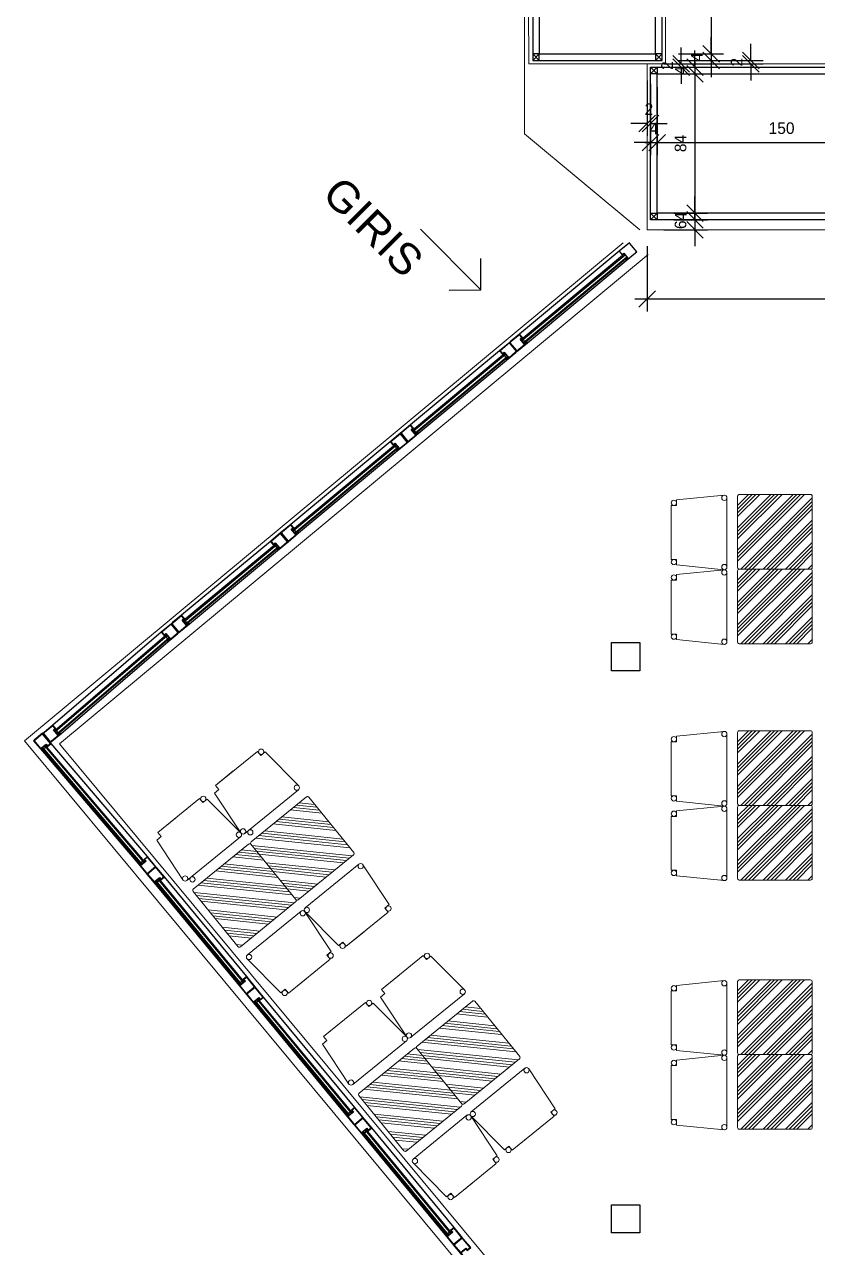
# Model space of a CAD drawing. Header units: centimetres. Extents: x 131563 to 145359, y 24878 to 28066.
# Drawn here: x 132502 to 132981, y 25986 to 26724 of the extents above; entities that cross this region are included whole.
import ezdxf

# ---------------------------------------------------------------- set-up
doc = ezdxf.new("R2010")
doc.units = ezdxf.units.CM
doc.header["$LTSCALE"] = 10
doc.header["$MEASUREMENT"] = 0
doc.header["$PDMODE"] = 3
doc.header["$PDSIZE"] = 20
for name, color, linetype in [('141125_RT1$0$xref_4_vitrin_kaplama$0$2DCAM', 4, 'Continuous'), ('141125_RT1$0$xref_4_vitrin_kaplama$0$2DKONST2', 253, 'Continuous'), ('Kıtc-002 Çizgi', 7, 'Continuous'), ('Kıtc-040 Detay', 7, 'Continuous'), ('LP-DIMENSION_INT_100', 51, 'Continuous'), ('SD-YAZI', 233, 'Continuous')]:
    doc.layers.add(name, color=color, linetype=linetype)
for name, color, linetype, lineweight in [('ARK_AHŞAP', 45, 'Continuous', 15), ('ARK_METAL', 252, 'Continuous', 15), ('tefriş', 45, 'Continuous', 18)]:
    doc.layers.add(name, color=color, linetype=linetype, lineweight=lineweight)
doc.styles.get("Standard").update_dxf_attribs({"font": 'arial.ttf'})
doc.styles.add('TAKSİM', font='GOTHIC.TTF', dxfattribs={"height": 7})
doc.dimstyles.new('AR_DIM_100', dxfattribs={"dimtxt": 7, "dimasz": 10, "dimexe": 7.5, "dimexo": 10, "dimgap": 5, "dimtad": 1, "dimtoh": 1, "dimdec": 0, "dimrnd": 0.5, "dimzin": 12, "dimdsep": 46, "dimtxsty": 'TAKSİM', "dimblk": 'OBLIQUE', "dimcen": 0.09, "dimdle": 7.5, "dimclrd": 256, "dimclre": 256, "dimclrt": 7, "dimadec": 0, "dimazin": 0, "dimtfac": 1, "dimtdec": 0, "dimtix": 1, "dimtofl": 0, "dimtmove": 0, "dimatfit": 3, "dimldrblk": 'DOT', "dimfxl": 100, "dimfxlon": 1, "dimtolj": 1, "dimtzin": 0, "dimlwd": -1, "dimlwe": -1, "dimarcsym": 0})

# ---------------------------------------------------------------- blocks, each defined once
blk = doc.blocks.new('A$C14D17327')
at = {"layer": 'Kıtc-002 Çizgi', "color": 1, "elevation": 0}
blk.add_lwpolyline([(0, 4), (4, 4), (4, 0), (0, 0)], close=True, dxfattribs=at)
for points in [[(0, 4), (4, 0)], [(0, 0), (4, 4)]]:
    blk.add_lwpolyline(points, dxfattribs=at)
blk = doc.blocks.new('_Oblique')
at = {"color": 0, "linetype": 'ByBlock', "lineweight": -2}
blk.add_line((-0.5, -0.5), (0.5, 0.5), dxfattribs=at)
blk = doc.blocks.new('*D46')
at = {"transparency": 16777216}
for p, q in [((132878.11, 26690.15), (132878.11, 26656.74)), ((132880.11, 26688.15), (132880.11, 26656.74)), ((132878.11, 26664.24), (132868.11, 26664.24)), ((132880.11, 26664.24), (132890.11, 26664.24))]:
    blk.add_line(p, q, dxfattribs=at)
at = {"layer": 'Defpoints', "color": 0, "transparency": 16777216}
for p in [(132878.11, 26700.15), (132880.11, 26698.15), (132880.11, 26664.24)]:
    blk.add_point(p, dxfattribs=at)
at = {"transparency": 16777216, "xscale": 10, "yscale": 10, "zscale": 10}
blk.add_blockref('_Oblique', (132878.11, 26664.24), dxfattribs=at)
at = {"transparency": 16777216, "xscale": 10, "yscale": 10, "zscale": 10, "rotation": 180}
blk.add_blockref('_Oblique', (132880.11, 26664.24), dxfattribs=at)
at = {"color": 7, "transparency": 16777216, "insert": (132879.11, 26672.83), "char_height": 7, "attachment_point": 5, "style": 'TAKSİM'}
blk.add_mtext('\\A1;2', dxfattribs=at)
blk = doc.blocks.new('_Dot')
at = {"color": 0, "linetype": 'ByBlock', "lineweight": -2}
blk.add_line((-0.5, 0), (-1, 0), dxfattribs=at)
at = {"color": 0, "linetype": 'ByBlock', "const_width": 0.5}
blk.add_lwpolyline([(-0.25, 0, 1), (0.25, 0, 1)], format="xyb", close=True, dxfattribs=at)
blk = doc.blocks.new('*D47')
at = {"transparency": 16777216}
for p, q in [((132880.11, 26688.15), (132880.11, 26645.18)), ((132884.11, 26686.15), (132884.11, 26645.18)), ((132880.11, 26652.68), (132870.11, 26652.68)), ((132884.11, 26652.68), (132894.11, 26652.68))]:
    blk.add_line(p, q, dxfattribs=at)
at = {"layer": 'Defpoints', "color": 0, "transparency": 16777216}
for p in [(132880.11, 26698.15), (132884.11, 26696.15), (132884.11, 26652.68)]:
    blk.add_point(p, dxfattribs=at)
at = {"transparency": 16777216, "xscale": 10, "yscale": 10, "zscale": 10}
blk.add_blockref('_Oblique', (132880.11, 26652.68), dxfattribs=at)
at = {"transparency": 16777216, "xscale": 10, "yscale": 10, "zscale": 10, "rotation": 180}
blk.add_blockref('_Oblique', (132884.11, 26652.68), dxfattribs=at)
at = {"color": 7, "transparency": 16777216, "insert": (132882.11, 26661.27), "char_height": 7, "attachment_point": 5, "style": 'TAKSİM'}
blk.add_mtext('\\A1;4', dxfattribs=at)
blk = doc.blocks.new('*D48')
at = {"transparency": 16777216}
for p, q in [((133034.11, 26688.15), (133034.11, 26645.18)), ((132884.11, 26686.15), (132884.11, 26645.18)), ((132876.61, 26652.68), (133041.61, 26652.68))]:
    blk.add_line(p, q, dxfattribs=at)
at = {"layer": 'Defpoints', "color": 0, "transparency": 16777216}
for p in [(132884.11, 26696.15), (133034.11, 26698.15), (133034.11, 26652.68)]:
    blk.add_point(p, dxfattribs=at)
at = {"transparency": 16777216, "xscale": 10, "yscale": 10, "zscale": 10, "rotation": 180}
blk.add_blockref('_Oblique', (132884.11, 26652.68), dxfattribs=at)
at = {"transparency": 16777216, "xscale": 10, "yscale": 10, "zscale": 10}
blk.add_blockref('_Oblique', (133034.11, 26652.68), dxfattribs=at)
at = {"color": 7, "transparency": 16777216, "insert": (132959.11, 26661.36), "char_height": 7, "attachment_point": 5, "style": 'TAKSİM'}
blk.add_mtext('\\A1;150', dxfattribs=at)
blk = doc.blocks.new('*D57')
at = {"transparency": 16777216}
for p, q in [((132898.62, 26700.15), (132898.62, 26710.15)), ((132888.11, 26700.15), (132906.12, 26700.15)), ((132890.11, 26698.15), (132906.12, 26698.15)), ((132898.62, 26698.15), (132898.62, 26688.15))]:
    blk.add_line(p, q, dxfattribs=at)
at = {"layer": 'Defpoints', "color": 0, "transparency": 16777216}
for p in [(132878.11, 26700.15), (132880.11, 26698.15), (132898.62, 26698.15)]:
    blk.add_point(p, dxfattribs=at)
at = {"transparency": 16777216, "xscale": 10, "yscale": 10, "zscale": 10}
for p, rotation in [((132898.62, 26700.15), 270), ((132898.62, 26698.15), 90)]:
    blk.add_blockref('_Oblique', p, dxfattribs=dict(at, rotation=rotation))
at = {"color": 7, "transparency": 16777216, "insert": (132890.03, 26699.15), "char_height": 7, "attachment_point": 5, "rotation": 90, "style": 'TAKSİM'}
blk.add_mtext('\\A1;2', dxfattribs=at)
blk = doc.blocks.new('*D58')
at = {"transparency": 16777216}
for p, q in [((132906.87, 26698.15), (132906.87, 26708.15)), ((132890.11, 26698.15), (132914.37, 26698.15)), ((132894.11, 26694.15), (132914.37, 26694.15)), ((132906.87, 26694.15), (132906.87, 26684.15))]:
    blk.add_line(p, q, dxfattribs=at)
at = {"layer": 'Defpoints', "color": 0, "transparency": 16777216}
for p in [(132880.11, 26698.15), (132884.11, 26694.15), (132906.87, 26694.15)]:
    blk.add_point(p, dxfattribs=at)
at = {"transparency": 16777216, "xscale": 10, "yscale": 10, "zscale": 10}
for p, rotation in [((132906.87, 26698.15), 270), ((132906.87, 26694.15), 90)]:
    blk.add_blockref('_Oblique', p, dxfattribs=dict(at, rotation=rotation))
at = {"color": 7, "transparency": 16777216, "insert": (132898.28, 26696.15), "char_height": 7, "attachment_point": 5, "rotation": 90, "style": 'TAKSİM'}
blk.add_mtext('\\A1;4', dxfattribs=at)
blk = doc.blocks.new('*D59')
at = {"transparency": 16777216}
for p, q in [((132906.87, 26701.65), (132906.87, 26602.65)), ((132894.11, 26694.15), (132914.37, 26694.15)), ((132894.11, 26610.15), (132914.37, 26610.15))]:
    blk.add_line(p, q, dxfattribs=at)
at = {"layer": 'Defpoints', "color": 0, "transparency": 16777216}
for p in [(132884.11, 26694.15), (132884.11, 26610.15), (132906.87, 26610.15)]:
    blk.add_point(p, dxfattribs=at)
at = {"transparency": 16777216, "xscale": 10, "yscale": 10, "zscale": 10}
for p, rotation in [((132906.87, 26694.15), 90), ((132906.87, 26610.15), 270)]:
    blk.add_blockref('_Oblique', p, dxfattribs=dict(at, rotation=rotation))
at = {"color": 7, "transparency": 16777216, "insert": (132898.19, 26652.15), "char_height": 7, "attachment_point": 5, "rotation": 90, "style": 'TAKSİM'}
blk.add_mtext('\\A1;84', dxfattribs=at)
blk = doc.blocks.new('*D60')
at = {"transparency": 16777216}
for p, q in [((132906.87, 26610.15), (132906.87, 26620.15)), ((132894.11, 26610.15), (132914.37, 26610.15)), ((132894.11, 26606.15), (132914.37, 26606.15)), ((132906.87, 26606.15), (132906.87, 26596.15))]:
    blk.add_line(p, q, dxfattribs=at)
at = {"layer": 'Defpoints', "color": 0, "transparency": 16777216}
for p in [(132884.11, 26610.15), (132884.11, 26606.15), (132906.87, 26606.15)]:
    blk.add_point(p, dxfattribs=at)
at = {"transparency": 16777216, "xscale": 10, "yscale": 10, "zscale": 10}
for p, rotation in [((132906.87, 26610.15), 270), ((132906.87, 26606.15), 90)]:
    blk.add_blockref('_Oblique', p, dxfattribs=dict(at, rotation=rotation))
at = {"color": 7, "transparency": 16777216, "insert": (132898.28, 26608.15), "char_height": 7, "attachment_point": 5, "rotation": 90, "style": 'TAKSİM'}
blk.add_mtext('\\A1;4', dxfattribs=at)
blk = doc.blocks.new('*D61')
at = {"transparency": 16777216}
for p, q in [((132906.87, 26606.15), (132906.87, 26616.15)), ((132888.11, 26600.15), (132914.37, 26600.15)), ((132894.11, 26606.15), (132914.37, 26606.15)), ((132906.87, 26600.15), (132906.87, 26590.15))]:
    blk.add_line(p, q, dxfattribs=at)
at = {"layer": 'Defpoints', "color": 0, "transparency": 16777216}
for p in [(132878.11, 26600.15), (132884.11, 26606.15), (132906.87, 26600.15)]:
    blk.add_point(p, dxfattribs=at)
at = {"transparency": 16777216, "xscale": 10, "yscale": 10, "zscale": 10}
for p, rotation in [((132906.87, 26606.15), 270), ((132906.87, 26600.15), 90)]:
    blk.add_blockref('_Oblique', p, dxfattribs=dict(at, rotation=rotation))
at = {"color": 7, "transparency": 16777216, "insert": (132898.19, 26603.15), "char_height": 7, "attachment_point": 5, "rotation": 90, "style": 'TAKSİM'}
blk.add_mtext('\\A1;6', dxfattribs=at)
blk = doc.blocks.new('*D114')
at = {"transparency": 16777216}
for p, q in [((132878.11, 26590.15), (132878.11, 26550.86)), ((133438.11, 26590.15), (133438.11, 26550.86)), ((133445.61, 26558.36), (132870.61, 26558.36))]:
    blk.add_line(p, q, dxfattribs=at)
at = {"layer": 'Defpoints', "color": 0, "transparency": 16777216}
for p in [(132878.11, 26600.15), (133438.11, 26600.15), (132878.11, 26558.36)]:
    blk.add_point(p, dxfattribs=at)
at = {"transparency": 16777216, "xscale": 10, "yscale": 10, "zscale": 10, "rotation": 180}
blk.add_blockref('_Oblique', (132878.11, 26558.36), dxfattribs=at)
at = {"transparency": 16777216, "xscale": 10, "yscale": 10, "zscale": 10}
blk.add_blockref('_Oblique', (133438.11, 26558.36), dxfattribs=at)
at = {"color": 7, "transparency": 16777216, "insert": (133158.11, 26567.04), "char_height": 7, "attachment_point": 5, "style": 'TAKSİM'}
blk.add_mtext('\\A1;560', dxfattribs=at)
blk = doc.blocks.new('*D166')
at = {"transparency": 16777216}
for p, q in [((132916.61, 26873.59), (132916.61, 26698.73)), ((132897.03, 26866.09), (132924.11, 26866.09)), ((132897.03, 26706.23), (132924.11, 26706.23))]:
    blk.add_line(p, q, dxfattribs=at)
at = {"layer": 'Defpoints', "color": 0, "transparency": 16777216}
for p in [(132887.03, 26866.09), (132887.03, 26706.23), (132916.61, 26706.23)]:
    blk.add_point(p, dxfattribs=at)
at = {"transparency": 16777216, "xscale": 10, "yscale": 10, "zscale": 10}
for p, rotation in [((132916.61, 26866.09), 90), ((132916.61, 26706.23), 270)]:
    blk.add_blockref('_Oblique', p, dxfattribs=dict(at, rotation=rotation))
at = {"color": 7, "transparency": 16777216, "insert": (132907.94, 26786.16), "char_height": 7, "attachment_point": 5, "rotation": 90, "style": 'TAKSİM'}
blk.add_mtext('\\A1;160', dxfattribs=at)
blk = doc.blocks.new('*D167')
at = {"transparency": 16777216}
for p, q in [((132916.61, 26706.23), (132916.61, 26716.23)), ((132897.03, 26706.23), (132924.11, 26706.23)), ((132897.03, 26702.23), (132924.11, 26702.23)), ((132916.61, 26702.23), (132916.61, 26692.23))]:
    blk.add_line(p, q, dxfattribs=at)
at = {"layer": 'Defpoints', "color": 0, "transparency": 16777216}
for p in [(132887.03, 26706.23), (132887.03, 26702.23), (132916.61, 26702.23)]:
    blk.add_point(p, dxfattribs=at)
at = {"transparency": 16777216, "xscale": 10, "yscale": 10, "zscale": 10}
for p, rotation in [((132916.61, 26706.23), 270), ((132916.61, 26702.23), 90)]:
    blk.add_blockref('_Oblique', p, dxfattribs=dict(at, rotation=rotation))
at = {"color": 7, "transparency": 16777216, "insert": (132908.03, 26704.23), "char_height": 7, "attachment_point": 5, "rotation": 90, "style": 'TAKSİM'}
blk.add_mtext('\\A1;4', dxfattribs=at)
blk = doc.blocks.new('*D168')
at = {"transparency": 16777216}
for p, q in [((132940.6, 26702.23), (132940.6, 26712.23)), ((132897.03, 26702.23), (132948.1, 26702.23)), ((132899.03, 26700.15), (132948.1, 26700.15)), ((132940.6, 26700.15), (132940.6, 26690.15))]:
    blk.add_line(p, q, dxfattribs=at)
at = {"layer": 'Defpoints', "color": 0, "transparency": 16777216}
for p in [(132887.03, 26702.23), (132889.03, 26700.15), (132940.6, 26700.15)]:
    blk.add_point(p, dxfattribs=at)
at = {"transparency": 16777216, "xscale": 10, "yscale": 10, "zscale": 10}
for p, rotation in [((132940.6, 26702.23), 270), ((132940.6, 26700.15), 90)]:
    blk.add_blockref('_Oblique', p, dxfattribs=dict(at, rotation=rotation))
at = {"color": 7, "transparency": 16777216, "insert": (132932.02, 26701.19), "char_height": 7, "attachment_point": 5, "rotation": 90, "style": 'TAKSİM'}
blk.add_mtext('\\A1;2', dxfattribs=at)

msp = doc.modelspace()

# ---------------------------------------------------------------- hatches: boundary and pattern name
at = {"layer": 'ARK_METAL'}
h = msp.add_hatch(dxfattribs=at)
h.set_pattern_fill('ANSI34', color=256, scale=0.5, angle=540)
h.set_pattern_definition([(225, (350890.789, -6015.64), (6.7351921, -6.7351921), []), (225, (350888.544, -6015.64), (6.7351921, -6.7351921), []), (225, (350886.299, -6015.64), (6.7351921, -6.7351921), []), (225, (350884.054, -6015.64), (6.7351921, -6.7351921), [])])
h.paths.add_polyline_path([(132933.6, 26440.45, 0.414214), (132932.6, 26439.45), (132932.6, 26396.45, 0.414214), (132933.6, 26395.45), (132976.6, 26395.45, 0.414214), (132977.6, 26396.45), (132977.6, 26439.45, 0.414214), (132976.6, 26440.45)])
h = msp.add_hatch(dxfattribs=at)
h.set_pattern_fill('ANSI34', color=256, scale=0.5, angle=540)
h.set_pattern_definition([(225, (350890.789, -6060.64), (6.7351921, -6.7351921), []), (225, (350888.544, -6060.64), (6.7351921, -6.7351921), []), (225, (350886.299, -6060.64), (6.7351921, -6.7351921), []), (225, (350884.054, -6060.64), (6.7351921, -6.7351921), [])])
h.paths.add_polyline_path([(132933.6, 26395.45, 0.414214), (132932.6, 26394.45), (132932.6, 26351.45, 0.414214), (132933.6, 26350.45), (132976.6, 26350.45, 0.414214), (132977.6, 26351.45), (132977.6, 26394.45, 0.414214), (132976.6, 26395.45)])
h = msp.add_hatch(dxfattribs=at)
h.set_pattern_fill('ANSI34', color=256, scale=0.5, angle=540)
h.set_pattern_definition([(225, (350890.789, -6158.147), (6.7351921, -6.7351921), []), (225, (350888.544, -6158.147), (6.7351921, -6.7351921), []), (225, (350886.299, -6158.147), (6.7351921, -6.7351921), []), (225, (350884.054, -6158.147), (6.7351921, -6.7351921), [])])
h.paths.add_polyline_path([(132933.6, 26297.95, 0.414214), (132932.6, 26296.95), (132932.6, 26253.95, 0.414214), (132933.6, 26252.95), (132976.6, 26252.95, 0.414214), (132977.6, 26253.95), (132977.6, 26296.95, 0.414214), (132976.6, 26297.95)])
h = msp.add_hatch(dxfattribs=at)
h.set_pattern_fill('ANSI34', color=256, scale=0.5, angle=489.11044)
h.set_pattern_definition([(174.1104364, (244981.365, -163335.809), (-0.9773731, -9.4747225), []), (174.1104364, (244979.949, -163334.067), (-0.9773731, -9.4747225), []), (174.1104364, (244978.5325, -163332.325), (-0.9773731, -9.4747225), []), (174.1104364, (244977.116, -163330.583), (-0.9773731, -9.4747225), [])])
h.paths.add_polyline_path([(132673.94, 26257.9, 0.414214), (132672.53, 26258.05), (132639.17, 26230.92, 0.414214), (132639.02, 26229.52), (132666.15, 26196.15, 0.414214), (132667.55, 26196.01), (132700.92, 26223.13, 0.414214), (132701.07, 26224.54)])
h = msp.add_hatch(dxfattribs=at)
h.set_pattern_fill('ANSI34', color=256, scale=0.5, angle=540)
h.set_pattern_definition([(225, (350890.789, -6203.147), (6.7351921, -6.7351921), []), (225, (350888.544, -6203.147), (6.7351921, -6.7351921), []), (225, (350886.299, -6203.147), (6.7351921, -6.7351921), []), (225, (350884.054, -6203.147), (6.7351921, -6.7351921), [])])
h.paths.add_polyline_path([(132933.6, 26252.95, 0.414214), (132932.6, 26251.95), (132932.6, 26208.95, 0.414214), (132933.6, 26207.95), (132976.6, 26207.95, 0.414214), (132977.6, 26208.95), (132977.6, 26251.95, 0.414214), (132976.6, 26252.95)])
h = msp.add_hatch(dxfattribs=at)
h.set_pattern_fill('ANSI34', color=256, scale=0.5, angle=489.11044)
h.set_pattern_definition([(174.1104364, (244946.448, -163364.196), (-0.9773731, -9.4747225), []), (174.1104364, (244945.032, -163362.454), (-0.9773731, -9.4747225), []), (174.1104364, (244943.616, -163360.712), (-0.9773731, -9.4747225), []), (174.1104364, (244942.199, -163358.97), (-0.9773731, -9.4747225), [])])
h.paths.add_polyline_path([(132639.02, 26229.52, 0.414214), (132637.62, 26229.66), (132604.25, 26202.54, 0.414214), (132604.11, 26201.13), (132631.23, 26167.76, 0.414214), (132632.64, 26167.62), (132666, 26194.74, 0.414214), (132666.15, 26196.15)])
h = msp.add_hatch(dxfattribs=at)
h.set_pattern_fill('ANSI34', color=256, scale=0.5, angle=540)
h.set_pattern_definition([(225, (350890.789, -6308.4235), (6.7351921, -6.7351921), []), (225, (350888.544, -6308.4235), (6.7351921, -6.7351921), []), (225, (350886.299, -6308.4235), (6.7351921, -6.7351921), []), (225, (350884.054, -6308.4235), (6.7351921, -6.7351921), [])])
h.paths.add_polyline_path([(132933.6, 26147.67, 0.414214), (132932.6, 26146.67), (132932.6, 26103.67, 0.414214), (132933.6, 26102.67), (132976.6, 26102.67, 0.414214), (132977.6, 26103.67), (132977.6, 26146.67, 0.414214), (132976.6, 26147.67)])
h = msp.add_hatch(dxfattribs=at)
h.set_pattern_fill('ANSI34', color=256, scale=0.5, angle=489.11044)
h.set_pattern_definition([(174.1104364, (245081.431, -163458.895), (-0.9773731, -9.4747225), []), (174.1104364, (245080.015, -163457.153), (-0.9773731, -9.4747225), []), (174.1104364, (245078.599, -163455.411), (-0.9773731, -9.4747225), []), (174.1104364, (245077.183, -163453.669), (-0.9773731, -9.4747225), [])])
h.paths.add_polyline_path([(132774.01, 26134.82, 0.414214), (132772.6, 26134.96), (132739.23, 26107.84, 0.414214), (132739.09, 26106.43), (132766.21, 26073.07, 0.414214), (132767.62, 26072.92), (132800.99, 26100.05, 0.414214), (132801.13, 26101.45)])
h = msp.add_hatch(dxfattribs=at)
h.set_pattern_fill('ANSI34', color=256, scale=0.5, angle=489.11044)
h.set_pattern_definition([(174.1104364, (245046.515, -163487.282), (-0.9773731, -9.4747225), []), (174.1104364, (245045.098, -163485.54), (-0.9773731, -9.4747225), []), (174.1104364, (245043.682, -163483.798), (-0.9773731, -9.4747225), []), (174.1104364, (245042.266, -163482.056), (-0.9773731, -9.4747225), [])])
h.paths.add_polyline_path([(132739.09, 26106.43, 0.414214), (132737.68, 26106.58), (132704.32, 26079.45, 0.414214), (132704.17, 26078.04), (132731.3, 26044.68, 0.414214), (132732.7, 26044.53), (132766.07, 26071.66, 0.414214), (132766.21, 26073.07)])
h = msp.add_hatch(dxfattribs=at)
h.set_pattern_fill('ANSI34', color=256, scale=0.5, angle=540)
h.set_pattern_definition([(225, (350890.789, -6353.4235), (6.7351921, -6.7351921), []), (225, (350888.544, -6353.4235), (6.7351921, -6.7351921), []), (225, (350886.299, -6353.4235), (6.7351921, -6.7351921), []), (225, (350884.054, -6353.4235), (6.7351921, -6.7351921), [])])
h.paths.add_polyline_path([(132933.6, 26102.67, 0.414214), (132932.6, 26101.67), (132932.6, 26058.67, 0.414214), (132933.6, 26057.67), (132976.6, 26057.67, 0.414214), (132977.6, 26058.67), (132977.6, 26101.67, 0.414214), (132976.6, 26102.67)])

# ---------------------------------------------------------------- linework, layer by layer
at = {"layer": '141125_RT1$0$xref_4_vitrin_kaplama$0$2DCAM'}
for p, q in [((132861.21, 26587.18), (132801.08, 26537.18)), ((132805.78, 26531.99), (132865.45, 26581.6)), ((132788.97, 26527.11), (132735.37, 26482.55)), ((132740.08, 26477.36), (132793.21, 26521.54)), ((132723.07, 26472.32), (132663.09, 26422.45)), ((132667.8, 26417.26), (132727.32, 26466.75)), ((132650.79, 26412.22), (132597.2, 26367.66)), ((132601.9, 26362.47), (132655.04, 26406.65)), ((132584.89, 26357.43), (132519.61, 26301.4)), ((132524.32, 26296.2), (132589.14, 26351.86)), ((132576.62, 26222.15), (132518.43, 26290.27)), ((132513.23, 26285.57), (132571.04, 26217.93)), ((132636.51, 26149.7), (132586.82, 26209.82)), ((132581.61, 26205.13), (132630.92, 26145.47)), ((132701.68, 26070.85), (132646.7, 26137.37)), ((132641.5, 26132.67), (132696.09, 26066.62)), ((132706.67, 26053.82), (132755.98, 25994.16)), ((132761.57, 25998.39), (132711.88, 26058.51))]:
    msp.add_line(p, q, dxfattribs=at)
for points in [[(132864.4, 26585.53), (132802.11, 26533.75)], [(132802.5, 26533.29), (132864.78, 26585.07)], [(132866.19, 26583.38), (132803.9, 26531.59), (132803.52, 26532.06), (132865.8, 26583.84)], [(132803.52, 26532.06), (132804.29, 26532.7), (132803.27, 26533.93), (132802.5, 26533.29)], [(132792.16, 26525.47), (132736.41, 26479.12)], [(132736.79, 26478.66), (132792.54, 26525.01)], [(132793.95, 26523.32), (132738.2, 26476.96), (132737.81, 26477.43), (132793.56, 26523.78)], [(132792.54, 26525.01), (132791.77, 26524.37), (132792.79, 26523.14), (132793.56, 26523.78)], [(132737.81, 26477.43), (132738.58, 26478.06), (132737.56, 26479.29), (132736.79, 26478.66)], [(132726.26, 26470.68), (132664.13, 26419.02)], [(132664.51, 26418.56), (132726.64, 26470.22)], [(132728.05, 26468.52), (132665.92, 26416.87), (132665.54, 26417.33), (132727.66, 26468.99)], [(132726.64, 26470.22), (132725.87, 26469.58), (132726.9, 26468.35), (132727.66, 26468.99)], [(132665.54, 26417.33), (132666.3, 26417.97), (132665.28, 26419.2), (132664.51, 26418.56)], [(132653.98, 26410.58), (132598.23, 26364.23)], [(132598.61, 26363.77), (132654.36, 26410.12)], [(132655.77, 26408.43), (132600.02, 26362.08), (132599.64, 26362.54), (132655.39, 26408.89)], [(132654.36, 26410.12), (132653.59, 26409.48), (132654.62, 26408.25), (132655.38, 26408.89)], [(132599.64, 26362.54), (132600.41, 26363.18), (132599.38, 26364.41), (132598.61, 26363.77)], [(132599.64, 26362.54), (132600.41, 26363.18), (132599.38, 26364.41), (132598.61, 26363.77)], [(132588.08, 26355.79), (132520.65, 26297.96)], [(132521.03, 26297.5), (132588.47, 26355.33)], [(132589.87, 26353.64), (132522.44, 26295.81), (132522.06, 26296.27), (132589.49, 26354.1)], [(132588.46, 26355.33), (132587.7, 26354.69), (132588.72, 26353.46), (132589.49, 26354.1)], [(132522.06, 26296.27), (132522.82, 26296.91), (132521.8, 26298.14), (132521.03, 26297.5)], [(132572.81, 26217.19), (132512.84, 26287.46), (132513.3, 26287.84), (132573.27, 26217.57)], [(132513.3, 26287.84), (132513.94, 26287.07), (132515.17, 26288.09), (132514.54, 26288.86)], [(132514.54, 26288.86), (132574.51, 26218.59)], [(132574.97, 26218.97), (132515, 26289.24)], [(132574.51, 26218.59), (132573.87, 26219.36), (132572.64, 26218.34), (132573.28, 26217.57)], [(132581.68, 26207.4), (132582.32, 26206.62), (132583.55, 26207.64), (132582.92, 26208.41)], [(132581.68, 26207.4), (132582.32, 26206.62), (132583.55, 26207.64), (132582.92, 26208.41)], [(132582.92, 26208.41), (132634.39, 26146.13)], [(132634.86, 26146.52), (132583.38, 26208.8)], [(132632.7, 26144.73), (132581.22, 26207.01), (132581.68, 26207.4), (132633.16, 26145.11)], [(132634.39, 26146.13), (132633.76, 26146.91), (132632.52, 26145.89), (132633.16, 26145.12)], [(132697.87, 26065.88), (132641.11, 26134.56), (132641.57, 26134.94), (132698.33, 26066.26)], [(132641.57, 26134.94), (132642.21, 26134.17), (132643.44, 26135.19), (132642.8, 26135.96)], [(132642.8, 26135.96), (132699.57, 26067.28)], [(132700.03, 26067.66), (132643.27, 26136.34)], [(132699.57, 26067.28), (132698.93, 26068.05), (132697.7, 26067.03), (132698.33, 26066.26)], [(132757.76, 25993.42), (132706.28, 26055.71), (132706.74, 26056.09), (132758.22, 25993.81)], [(132706.74, 26056.09), (132707.38, 26055.32), (132708.61, 26056.34), (132707.98, 26057.11)], [(132707.98, 26057.11), (132759.45, 25994.83)], [(132759.91, 25995.21), (132708.44, 26057.49)], [(132759.45, 25994.83), (132758.82, 25995.6), (132757.58, 25994.58), (132758.22, 25993.81)]]:
    msp.add_lwpolyline(points, dxfattribs=at)
at = {"layer": '141125_RT1$0$xref_4_vitrin_kaplama$0$2DKONST2'}
for points in [[(132871.07, 26586.27), (132871.84, 26586.91), (132867.68, 26591.91), (132867.68, 26591.91), (132867.36, 26592.29), (132861.21, 26587.18), (132862.94, 26585.1), (132864.01, 26586), (132866.44, 26583.07), (132865.13, 26581.99), (132865.45, 26581.6), (132871.07, 26586.27)], [(132804.16, 26531.29), (132801.73, 26534.21), (132802.8, 26535.11), (132801.08, 26537.18), (132795.7, 26532.71), (132795.7, 26532.71), (132794.93, 26532.07), (132799.08, 26527.07), (132799.08, 26527.07), (132799.4, 26526.68), (132805.78, 26531.99), (132805.47, 26532.38)], [(132804.13, 26530.94), (132801.38, 26534.24), (132802.45, 26535.14), (132801.05, 26536.83), (132796.05, 26532.67), (132796.05, 26532.67), (132795.28, 26532.03), (132799.44, 26527.04)], [(132798.83, 26526.2), (132799.59, 26526.84), (132795.44, 26531.84), (132795.44, 26531.84), (132795.12, 26532.23), (132788.97, 26527.11), (132790.69, 26525.04), (132791.77, 26525.93), (132794.2, 26523.01), (132792.89, 26521.92), (132793.21, 26521.54), (132798.83, 26526.2)], [(132798.47, 26526.24), (132799.24, 26526.88), (132795.09, 26531.87), (132789.32, 26527.08), (132790.73, 26525.39), (132791.8, 26526.28), (132794.55, 26522.98), (132798.47, 26526.24)], [(132738.45, 26476.66), (132736.02, 26479.58), (132737.1, 26480.47), (132735.37, 26482.55), (132729.99, 26478.08), (132729.99, 26478.08), (132729.22, 26477.44), (132733.38, 26472.44), (132733.38, 26472.44), (132733.7, 26472.05), (132740.08, 26477.36), (132739.76, 26477.74)], [(132738.42, 26476.31), (132735.67, 26479.61), (132736.75, 26480.51), (132735.34, 26482.2), (132730.34, 26478.04), (132730.34, 26478.04), (132729.57, 26477.4), (132733.73, 26472.41)], [(132732.93, 26471.41), (132733.7, 26472.05), (132729.54, 26477.05), (132729.54, 26477.05), (132729.22, 26477.44), (132723.07, 26472.32), (132724.8, 26470.24), (132725.87, 26471.14), (132728.3, 26468.22), (132727, 26467.13), (132727.32, 26466.75), (132732.93, 26471.41)], [(132732.58, 26471.45), (132733.35, 26472.09), (132729.19, 26477.08), (132723.42, 26472.29), (132724.83, 26470.6), (132725.91, 26471.49), (132728.66, 26468.19), (132732.58, 26471.45)], [(132666.17, 26416.56), (132663.74, 26419.48), (132664.82, 26420.38), (132663.09, 26422.45), (132657.71, 26417.98), (132657.71, 26417.98), (132656.94, 26417.34), (132661.1, 26412.34), (132661.1, 26412.34), (132661.42, 26411.96), (132667.8, 26417.26), (132667.48, 26417.65)], [(132660.65, 26411.32), (132661.42, 26411.96), (132657.26, 26416.95), (132657.26, 26416.95), (132656.94, 26417.34), (132650.79, 26412.22), (132652.52, 26410.15), (132653.59, 26411.04), (132656.02, 26408.12), (132654.72, 26407.03), (132655.04, 26406.65), (132660.65, 26411.32)], [(132660.3, 26411.35), (132661.07, 26411.99), (132656.91, 26416.99), (132651.14, 26412.19), (132652.55, 26410.5), (132653.63, 26411.39), (132656.38, 26408.09), (132660.3, 26411.35)], [(132666.14, 26416.21), (132663.39, 26419.51), (132664.47, 26420.41), (132663.06, 26422.1), (132658.06, 26417.94), (132658.06, 26417.94), (132657.3, 26417.31), (132661.45, 26412.31)], [(132600.28, 26361.77), (132597.85, 26364.69), (132598.92, 26365.59), (132597.2, 26367.66), (132591.81, 26363.19), (132591.81, 26363.19), (132591.05, 26362.55), (132595.2, 26357.55), (132595.2, 26357.55), (132595.52, 26357.16), (132601.9, 26362.47), (132601.58, 26362.86)], [(132600.24, 26361.42), (132597.49, 26364.72), (132598.57, 26365.62), (132597.16, 26367.31), (132592.17, 26363.15), (132592.17, 26363.15), (132591.4, 26362.51), (132595.55, 26357.52)], [(132594.75, 26356.53), (132595.52, 26357.16), (132591.37, 26362.16), (132591.37, 26362.16), (132591.05, 26362.55), (132584.89, 26357.43), (132586.62, 26355.36), (132587.7, 26356.25), (132590.13, 26353.33), (132588.82, 26352.24), (132589.14, 26351.86), (132594.75, 26356.53)], [(132594.4, 26356.56), (132595.17, 26357.2), (132591.01, 26362.19), (132585.25, 26357.4), (132586.65, 26355.71), (132587.73, 26356.6), (132590.48, 26353.3), (132594.4, 26356.56)], [(132522.69, 26295.5), (132520.26, 26298.42), (132521.34, 26299.32), (132519.61, 26301.4), (132514.23, 26296.92), (132514.23, 26296.92), (132513.46, 26296.28), (132517.62, 26291.28), (132517.62, 26291.28), (132517.94, 26290.9), (132524.32, 26296.2), (132524, 26296.59)], [(132522.66, 26295.15), (132519.91, 26298.46), (132520.99, 26299.35), (132519.58, 26301.04), (132514.58, 26296.89), (132514.58, 26296.89), (132513.82, 26296.25), (132517.97, 26291.25)], [(132512.53, 26287.2), (132515.46, 26289.62), (132516.35, 26288.55), (132518.43, 26290.27), (132513.97, 26295.66), (132513.97, 26295.66), (132513.34, 26296.43), (132508.33, 26292.29), (132508.33, 26292.29), (132507.94, 26291.97), (132513.23, 26285.57), (132513.62, 26285.89)], [(132512.18, 26287.24), (132515.49, 26289.98), (132516.39, 26288.9), (132518.08, 26290.3), (132513.94, 26295.31), (132513.94, 26295.31), (132513.3, 26296.08), (132508.29, 26291.94)], [(132575.69, 26212.3), (132576.32, 26211.53), (132581.33, 26215.67), (132581.33, 26215.67), (132581.72, 26215.99), (132576.62, 26222.15), (132574.54, 26220.43), (132575.43, 26219.35), (132572.5, 26216.93), (132571.42, 26218.24), (132571.04, 26217.93), (132575.69, 26212.3)], [(132575.72, 26212.65), (132576.36, 26211.88), (132581.37, 26216.02), (132576.59, 26221.8), (132574.89, 26220.4), (132575.79, 26219.32), (132572.47, 26216.58), (132575.72, 26212.65)], [(132580.91, 26206.76), (132583.84, 26209.18), (132584.74, 26208.1), (132586.82, 26209.82), (132582.36, 26215.22), (132582.36, 26215.22), (132581.72, 26215.99), (132576.71, 26211.85), (132576.71, 26211.85), (132576.32, 26211.53), (132581.61, 26205.13), (132582, 26205.45)], [(132580.56, 26206.79), (132583.88, 26209.53), (132584.77, 26208.45), (132586.46, 26209.85), (132582.32, 26214.86), (132582.32, 26214.86), (132581.69, 26215.64), (132576.68, 26211.49)], [(132635.57, 26139.84), (132636.21, 26139.07), (132641.22, 26143.21), (132641.22, 26143.21), (132641.6, 26143.53), (132636.51, 26149.7), (132634.43, 26147.98), (132635.32, 26146.9), (132632.39, 26144.48), (132631.31, 26145.79), (132630.92, 26145.47), (132635.57, 26139.84)], [(132635.61, 26140.19), (132636.24, 26139.42), (132641.25, 26143.57), (132636.47, 26149.35), (132634.78, 26147.94), (132635.67, 26146.87), (132632.36, 26144.13), (132635.61, 26140.19)], [(132640.8, 26134.3), (132643.73, 26136.72), (132644.62, 26135.65), (132646.7, 26137.37), (132642.24, 26142.76), (132642.24, 26142.76), (132641.61, 26143.53), (132636.59, 26139.39), (132636.59, 26139.39), (132636.21, 26139.07), (132641.5, 26132.67), (132641.88, 26132.99)], [(132640.45, 26134.34), (132643.76, 26137.08), (132644.65, 26136), (132646.35, 26137.4), (132642.21, 26142.41), (132642.21, 26142.41), (132641.57, 26143.18), (132636.56, 26139.04)], [(132700.75, 26060.99), (132701.38, 26060.22), (132706.39, 26064.36), (132706.39, 26064.36), (132706.78, 26064.68), (132701.68, 26070.85), (132699.6, 26069.13), (132700.49, 26068.05), (132697.56, 26065.63), (132696.48, 26066.94), (132696.09, 26066.62), (132700.75, 26060.99)], [(132700.78, 26061.34), (132701.42, 26060.57), (132706.43, 26064.71), (132701.65, 26070.49), (132699.95, 26069.09), (132700.84, 26068.01), (132697.53, 26065.27), (132700.78, 26061.34)], [(132705.97, 26055.45), (132708.9, 26057.87), (132709.79, 26056.79), (132711.88, 26058.51), (132707.42, 26063.91), (132707.42, 26063.91), (132706.78, 26064.68), (132701.77, 26060.54), (132701.77, 26060.54), (132701.38, 26060.22), (132706.67, 26053.82), (132707.06, 26054.14)], [(132705.62, 26055.48), (132708.94, 26058.22), (132709.83, 26057.14), (132711.52, 26058.55), (132707.38, 26063.56), (132707.38, 26063.56), (132706.75, 26064.33), (132701.73, 26060.19)], [(132760.63, 25988.54), (132761.27, 25987.76), (132766.28, 25991.91), (132766.28, 25991.91), (132766.66, 25992.22), (132761.57, 25998.39), (132759.49, 25996.67), (132760.38, 25995.59), (132757.45, 25993.17), (132756.37, 25994.48), (132755.98, 25994.16), (132760.63, 25988.54)], [(132760.66, 25988.89), (132761.3, 25988.12), (132766.31, 25992.26), (132761.53, 25998.04), (132759.84, 25996.64), (132760.73, 25995.56), (132757.42, 25992.82), (132760.66, 25988.89)], [(132765.7, 25983.19), (132768.63, 25985.61), (132769.52, 25984.53), (132771.6, 25986.25), (132767.14, 25991.65), (132767.14, 25991.65), (132766.5, 25992.42), (132761.49, 25988.28), (132761.49, 25988.28), (132761.11, 25987.96), (132766.4, 25981.56), (132766.78, 25981.88)], [(132765.35, 25983.22), (132768.66, 25985.96), (132769.55, 25984.88), (132771.25, 25986.28), (132767.11, 25991.29), (132767.11, 25991.29), (132766.47, 25992.06), (132761.46, 25987.92)]]:
    msp.add_lwpolyline(points, close=True, dxfattribs=at)
at = {"layer": 'ARK_AHŞAP'}
for points in [[(132803.61, 27202.53), (132889.03, 27202.53), (132889.03, 26700.15), (132806.61, 26700.15)], [(132878.11, 26600.15), (133438.11, 26600.15), (133438.11, 26700.15), (132878.11, 26700.15)]]:
    msp.add_lwpolyline(points, close=True, dxfattribs=at)
for centre in [(132894.19, 26435.44), (132924.59, 26438.48), (132894.19, 26399.72), (132924.59, 26396.68), (132924.59, 26393.48), (132894.19, 26390.44), (132894.19, 26354.72), (132924.59, 26351.68), (132924.59, 26295.97), (132894.19, 26292.93), (132645.18, 26285.32), (132666.72, 26263.65), (132610.26, 26256.93), (132894.19, 26257.21), (132924.59, 26254.17), (132924.59, 26250.97), (132894.19, 26247.93), (132634.28, 26237.28), (132638.66, 26236.72), (132631.8, 26235.26), (132705.22, 26216.3), (132599.37, 26208.9), (132603.75, 26208.33), (132894.19, 26212.21), (132924.59, 26209.17), (132670.3, 26187.91), (132672.78, 26189.93), (132722.03, 26190.79), (132687.12, 26162.4), (132694.32, 26168.26), (132637.87, 26161.54), (132745.25, 26162.23), (132766.79, 26140.56), (132894.19, 26142.65), (132924.59, 26145.69), (132659.4, 26139.87), (132710.33, 26133.85), (132731.87, 26112.18), (132734.35, 26114.2), (132894.19, 26106.94), (132924.59, 26103.89), (132894.19, 26097.65), (132924.59, 26100.69), (132805.28, 26093.21), (132699.43, 26085.81), (132772.85, 26066.84), (132822.1, 26067.7), (132770.37, 26064.82), (132894.19, 26061.94), (132924.59, 26058.89), (132794.39, 26045.17), (132737.93, 26038.45), (132787.18, 26039.32), (132759.47, 26016.78)]:
    msp.add_circle(centre, 1.6, dxfattribs=at)
at = {"layer": 'ARK_METAL'}
for p, q in [((132895.79, 26437.2), (132924.43, 26440.07)), ((132895.79, 26433.84), (132895.79, 26437.2)), ((132926.19, 26396.68), (132926.19, 26438.48)), ((132892.59, 26433.84), (132892.59, 26401.32)), ((132892.59, 26433.84), (132895.79, 26433.84)), ((132892.59, 26415.08), (132892.59, 26401.32)), ((132892.59, 26401.32), (132895.79, 26401.32)), ((132895.79, 26401.32), (132895.79, 26397.96)), ((132895.79, 26397.96), (132924.43, 26395.08)), ((132895.79, 26392.2), (132924.43, 26395.07)), ((132926.19, 26351.68), (132926.19, 26393.48)), ((132892.59, 26388.84), (132892.59, 26356.32)), ((132892.59, 26388.84), (132895.79, 26388.84)), ((132895.79, 26388.84), (132895.79, 26392.2)), ((132892.59, 26370.08), (132892.59, 26356.32)), ((132892.59, 26356.32), (132895.79, 26356.32)), ((132895.79, 26356.32), (132895.79, 26352.96)), ((132895.79, 26352.96), (132924.43, 26350.08)), ((132895.79, 26294.69), (132924.43, 26297.56)), ((132892.59, 26291.33), (132892.59, 26258.81)), ((132892.59, 26291.33), (132895.79, 26291.33)), ((132895.79, 26291.33), (132895.79, 26294.69)), ((132926.19, 26254.17), (132926.19, 26295.97)), ((132642.93, 26285.55), (132617.7, 26265.04)), ((132642.93, 26285.55), (132644.95, 26283.07)), ((132644.95, 26283.07), (132647.56, 26285.19)), ((132647.56, 26285.19), (132667.85, 26264.78)), ((132628.38, 26273.72), (132617.7, 26265.04)), ((132892.59, 26272.57), (132892.59, 26258.81)), ((132619.72, 26262.56), (132617.11, 26260.44)), ((132617.11, 26260.44), (132632.95, 26236.4)), ((132617.7, 26265.04), (132619.72, 26262.56)), ((132635.29, 26236.04), (132667.73, 26262.41)), ((132608.01, 26257.17), (132582.78, 26236.65)), ((132608.01, 26257.17), (132610.03, 26254.68)), ((132610.03, 26254.68), (132612.64, 26256.8)), ((132612.64, 26256.8), (132632.94, 26236.39)), ((132892.59, 26258.81), (132895.79, 26258.81)), ((132895.79, 26258.81), (132895.79, 26255.45)), ((132895.79, 26255.45), (132924.43, 26252.58)), ((132895.79, 26249.69), (132924.43, 26252.56)), ((132593.46, 26245.33), (132582.78, 26236.65)), ((132892.59, 26246.33), (132892.59, 26213.81)), ((132892.59, 26246.33), (132895.79, 26246.33)), ((132895.79, 26246.33), (132895.79, 26249.69)), ((132926.19, 26209.17), (132926.19, 26250.97)), ((132584.8, 26234.17), (132582.19, 26232.05)), ((132582.19, 26232.05), (132598.03, 26208.02)), ((132582.78, 26236.65), (132584.8, 26234.17)), ((132600.38, 26207.65), (132632.81, 26234.02)), ((132892.59, 26227.57), (132892.59, 26213.81)), ((132671.77, 26191.17), (132704.21, 26217.54)), ((132722.39, 26193.14), (132706.55, 26217.18)), ((132892.59, 26213.81), (132895.79, 26213.81)), ((132895.79, 26213.81), (132895.79, 26210.45)), ((132895.79, 26210.45), (132924.43, 26207.58)), ((132636.86, 26162.78), (132669.29, 26189.15)), ((132687.48, 26164.75), (132671.64, 26188.79)), ((132691.94, 26168.39), (132671.65, 26188.8)), ((132721.8, 26188.54), (132696.57, 26168.03)), ((132719.78, 26191.02), (132722.39, 26193.14)), ((132721.8, 26188.54), (132719.78, 26191.02)), ((132707.25, 26176.7), (132696.57, 26168.03)), ((132684.87, 26162.63), (132687.48, 26164.75)), ((132694.55, 26170.51), (132691.94, 26168.39)), ((132696.57, 26168.03), (132694.55, 26170.51)), ((132657.03, 26140), (132636.73, 26160.41)), ((132686.89, 26160.15), (132661.65, 26139.64)), ((132686.89, 26160.15), (132684.87, 26162.63)), ((132743, 26162.47), (132717.77, 26141.95)), ((132743, 26162.47), (132745.02, 26159.98)), ((132745.02, 26159.98), (132747.62, 26162.1)), ((132747.62, 26162.1), (132767.92, 26141.69)), ((132728.44, 26150.63), (132717.77, 26141.95)), ((132659.64, 26142.12), (132657.03, 26140)), ((132661.65, 26139.64), (132659.64, 26142.12)), ((132672.33, 26148.32), (132661.65, 26139.64)), ((132717.77, 26141.95), (132719.78, 26139.47)), ((132895.79, 26144.41), (132924.43, 26147.29)), ((132895.79, 26141.05), (132895.79, 26144.41)), ((132926.19, 26103.89), (132926.19, 26145.69)), ((132719.78, 26139.47), (132717.18, 26137.35)), ((132717.18, 26137.35), (132733.02, 26113.32)), ((132735.36, 26112.95), (132767.79, 26139.32)), ((132892.59, 26141.05), (132892.59, 26108.54)), ((132892.59, 26141.05), (132895.79, 26141.05)), ((132708.08, 26134.08), (132682.85, 26113.57)), ((132708.08, 26134.08), (132710.1, 26131.6)), ((132710.1, 26131.6), (132712.71, 26133.72)), ((132712.71, 26133.72), (132733, 26113.31)), ((132693.53, 26122.25), (132682.85, 26113.57)), ((132892.59, 26122.29), (132892.59, 26108.54)), ((132682.85, 26113.57), (132684.87, 26111.08)), ((132684.87, 26111.08), (132682.26, 26108.96)), ((132682.26, 26108.96), (132698.1, 26084.93)), ((132700.44, 26084.57), (132732.88, 26110.94)), ((132892.59, 26108.54), (132895.79, 26108.54)), ((132895.79, 26108.54), (132895.79, 26105.17)), ((132895.79, 26105.17), (132924.43, 26102.3)), ((132895.79, 26099.41), (132924.43, 26102.29)), ((132895.79, 26096.05), (132895.79, 26099.41)), ((132926.19, 26058.89), (132926.19, 26100.69)), ((132771.84, 26068.08), (132804.27, 26094.45)), ((132822.46, 26070.06), (132806.62, 26094.09)), ((132892.59, 26096.05), (132892.59, 26063.54)), ((132892.59, 26096.05), (132895.79, 26096.05)), ((132892.59, 26077.29), (132892.59, 26063.54)), ((132819.85, 26067.93), (132822.46, 26070.06)), ((132736.92, 26039.7), (132769.36, 26066.06)), ((132787.54, 26041.67), (132771.7, 26065.7)), ((132792.01, 26045.3), (132771.72, 26065.71)), ((132821.87, 26065.45), (132796.64, 26044.94)), ((132821.87, 26065.45), (132819.85, 26067.93)), ((132892.59, 26063.54), (132895.79, 26063.54)), ((132895.79, 26063.54), (132895.79, 26060.17)), ((132807.31, 26053.62), (132796.64, 26044.94)), ((132895.79, 26060.17), (132924.43, 26057.3)), ((132794.62, 26047.42), (132792.01, 26045.3)), ((132796.64, 26044.94), (132794.62, 26047.42)), ((132784.93, 26039.55), (132787.54, 26041.67)), ((132786.95, 26037.06), (132784.93, 26039.55)), ((132757.09, 26016.91), (132736.8, 26037.33)), ((132786.95, 26037.06), (132761.72, 26016.55)), ((132772.4, 26025.23), (132761.72, 26016.55)), ((132759.7, 26019.04), (132757.09, 26016.91)), ((132761.72, 26016.55), (132759.7, 26019.04))]:
    msp.add_line(p, q, dxfattribs=at)
for points in [[(132977.6, 26439.45), (132977.6, 26396.45, -0.414214), (132976.6, 26395.45), (132933.6, 26395.45, -0.414214), (132932.6, 26396.45), (132932.6, 26439.45, -0.414214), (132933.6, 26440.45), (132976.6, 26440.45, -0.414214)], [(132977.6, 26394.45), (132977.6, 26351.45, -0.414214), (132976.6, 26350.45), (132933.6, 26350.45, -0.414214), (132932.6, 26351.45), (132932.6, 26394.45, -0.414214), (132933.6, 26395.45), (132976.6, 26395.45, -0.414214)], [(132977.6, 26296.95), (132977.6, 26253.95, -0.414214), (132976.6, 26252.95), (132933.6, 26252.95, -0.414214), (132932.6, 26253.95), (132932.6, 26296.95, -0.414214), (132933.6, 26297.95), (132976.6, 26297.95, -0.414214)], [(132700.92, 26223.13), (132667.55, 26196.01, -0.414214), (132666.15, 26196.15), (132639.02, 26229.52, -0.414214), (132639.17, 26230.92), (132672.53, 26258.05, -0.414214), (132673.94, 26257.9), (132701.07, 26224.54, -0.414214)], [(132977.6, 26251.95), (132977.6, 26208.95, -0.414214), (132976.6, 26207.95), (132933.6, 26207.95, -0.414214), (132932.6, 26208.95), (132932.6, 26251.95, -0.414214), (132933.6, 26252.95), (132976.6, 26252.95, -0.414214)], [(132666, 26194.74), (132632.64, 26167.62, -0.414214), (132631.23, 26167.76), (132604.11, 26201.13, -0.414214), (132604.25, 26202.54), (132637.62, 26229.66, -0.414214), (132639.02, 26229.52), (132666.15, 26196.15, -0.414214)], [(132977.6, 26146.67), (132977.6, 26103.67, -0.414214), (132976.6, 26102.67), (132933.6, 26102.67, -0.414214), (132932.6, 26103.67), (132932.6, 26146.67, -0.414214), (132933.6, 26147.67), (132976.6, 26147.67, -0.414214)], [(132800.99, 26100.05), (132767.62, 26072.92, -0.414214), (132766.21, 26073.07), (132739.09, 26106.43, -0.414214), (132739.23, 26107.84), (132772.6, 26134.96, -0.414214), (132774.01, 26134.82), (132801.13, 26101.45, -0.414214)], [(132766.07, 26071.66), (132732.7, 26044.53, -0.414214), (132731.3, 26044.68), (132704.17, 26078.04, -0.414214), (132704.32, 26079.45), (132737.68, 26106.58, -0.414214), (132739.09, 26106.43), (132766.21, 26073.07, -0.414214)], [(132977.6, 26101.67), (132977.6, 26058.67, -0.414214), (132976.6, 26057.67), (132933.6, 26057.67, -0.414214), (132932.6, 26058.67), (132932.6, 26101.67, -0.414214), (132933.6, 26102.67), (132976.6, 26102.67, -0.414214)]]:
    msp.add_lwpolyline(points, format="xyb", close=True, dxfattribs=at)
at = {"layer": 'Kıtc-002 Çizgi', "color": 1}
for points in [[(132887.03, 26702.23), (132887.03, 27200.53), (132808.99, 27200.53), (132808.99, 26702.23)], [(132812.99, 27196.53), (132812.99, 26706.23), (132883.03, 26706.23), (132883.03, 27196.53)], [(132880.11, 26698.15), (133432.11, 26698.15), (133432.11, 26606.15), (132880.11, 26606.15)], [(133428.11, 26610.15), (132884.11, 26610.15), (132884.11, 26694.15), (133428.11, 26694.15)]]:
    msp.add_lwpolyline(points, close=True, dxfattribs=at)
at = {"layer": 'LP-DIMENSION_INT_100', "color": 2}
msp.add_line((132777.73, 26563.99), (132741.23, 26600.5), dxfattribs=at)
msp.add_lwpolyline([(132758.58, 26563.65), (132777.73, 26563.99), (132777.73, 26582.8)], dxfattribs=at)
for points in [[(132856.61, 26351.15), (132873.61, 26351.15), (132873.61, 26334.15), (132856.61, 26334.15)], [(132856.61, 26012.15), (132873.61, 26012.15), (132873.61, 25995.15), (132856.61, 25995.15)]]:
    msp.add_lwpolyline(points, close=True, dxfattribs=at)
at = {"layer": 'tefriş'}
for p, q in [((132803.61, 27202.53), (132804.02, 26658.02)), ((132804.02, 26658.02), (132873.61, 26600.15)), ((132502.42, 26291.97), (132863.61, 26592.29)), ((132523.54, 26290.03), (132878.61, 26585.26)), ((132502.42, 26291.97), (132823.15, 25906.23)), ((132523.54, 26290.03), (132834.68, 25915.82))]:
    msp.add_line(p, q, dxfattribs=at)

# ---------------------------------------------------------------- block references
at = {"layer": 'Kıtc-040 Detay', "xscale": -1, "rotation": 90.00000000002136}
for p in [(132812.99, 26706.23, 0), (132887.03, 26706.23, 0)]:
    msp.add_blockref('A$C14D17327', p, dxfattribs=at)
at = {"layer": 'Kıtc-040 Detay', "rotation": 180}
for p in [(132884.11, 26698.15, 0), (132884.11, 26610.15, 0)]:
    msp.add_blockref('A$C14D17327', p, dxfattribs=at)

# ---------------------------------------------------------------- texts
at = {"layer": 'SD-YAZI', "color": 2, "insert": (132731.22, 26570, 0), "char_height": 18.72, "attachment_point": 9, "rotation": 315}
msp.add_mtext_dynamic_manual_height_columns('GIRIS', width=1669.2448, gutter_width=60, heights=[0], dxfattribs=at)

# ---------------------------------------------------------------- dimensions: what is measured, and where the dimension line sits
for base, p1, p2, override, picture, middle in [((132916.61, 26706.23), (132887.03, 26866.09), (132887.03, 26706.23), {"dimtmove": 1}, '*D166', (132907.94, 26786.16)), ((132898.62, 26698.15), (132878.11, 26700.15), (132880.11, 26698.15), {"dimtxt": 3}, '*D57', (132890.03, 26699.15)), ((132916.61, 26702.23), (132887.03, 26706.23), (132887.03, 26702.23), {"dimtmove": 1}, '*D167', (132908.03, 26704.23)), ((132940.6, 26700.15), (132887.03, 26702.23), (132889.03, 26700.15), {"dimtmove": 1}, '*D168', (132932.02, 26701.19)), ((132906.87, 26694.15), (132880.11, 26698.15), (132884.11, 26694.15), {"dimtxt": 3, "dimtmove": 1}, '*D58', (132898.28, 26696.15)), ((132906.87, 26610.15), (132884.11, 26694.15), (132884.11, 26610.15), {"dimtmove": 1}, '*D59', (132898.19, 26652.15)), ((132906.87, 26600.15), (132884.11, 26606.15), (132878.11, 26600.15), {"dimtmove": 1}, '*D61', (132898.19, 26603.15)), ((132906.87, 26606.15), (132884.11, 26610.15), (132884.11, 26606.15), {"dimtmove": 1}, '*D60', (132898.28, 26608.15))]:
    dim = msp.add_linear_dim(base=base, p1=p1, p2=p2, angle=90, dimstyle='AR_DIM_100', override=override)
    dim.commit()
    dim.dimension.update_dxf_attribs({"geometry": picture, "text_midpoint": middle})
for base, p1, p2, picture, middle in [((132880.11, 26664.24), (132878.11, 26700.15), (132880.11, 26698.15), '*D46', (132879.11, 26672.83)), ((132878.11, 26558.36), (133438.11, 26600.15), (132878.11, 26600.15), '*D114', (133158.11, 26567.04))]:
    dim = msp.add_linear_dim(base=base, p1=p1, p2=p2, dimstyle='AR_DIM_100')
    dim.commit()
    dim.dimension.update_dxf_attribs({"geometry": picture, "text_midpoint": middle})
for base, p1, p2, picture, middle in [((132884.11, 26652.68), (132880.11, 26698.15), (132884.11, 26696.15), '*D47', (132882.11, 26661.27)), ((133034.11, 26652.68), (132884.11, 26696.15), (133034.11, 26698.15), '*D48', (132959.11, 26661.36))]:
    dim = msp.add_linear_dim(base=base, p1=p1, p2=p2, dimstyle='AR_DIM_100', override={"dimtmove": 1})
    dim.commit()
    dim.dimension.update_dxf_attribs({"geometry": picture, "text_midpoint": middle})

doc.saveas('drawing.dxf')
